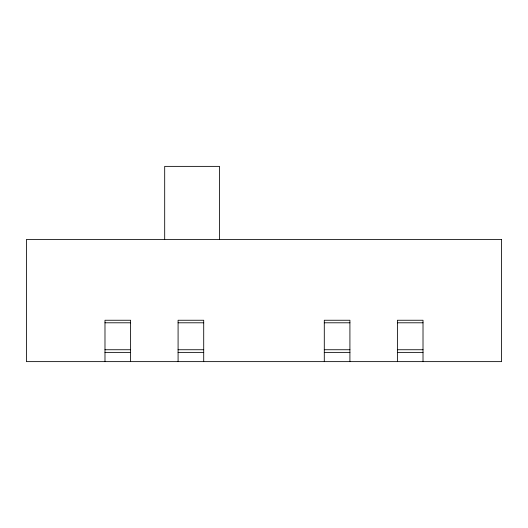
<?xml version="1.0" encoding="UTF-8"?>
<svg xmlns="http://www.w3.org/2000/svg" width="528" height="528" viewBox="0 0 528 528"><rect width="100%" height="100%" fill="white"/><g stroke="black" fill="none" stroke-linecap="round" stroke-linejoin="round"><path stroke-width="0.79" d="M104.986 322.793L130.607 322.793M178.088 322.793L203.709 322.793M324.291 322.793L349.912 322.793M397.393 322.793L423.014 322.793M104.986 349.741L130.607 349.741M178.088 349.741L203.709 349.741M324.291 349.741L349.912 349.741M397.393 349.741L423.014 349.741M104.986 352.381L130.607 352.381M178.088 352.381L203.709 352.381M324.291 352.381L349.912 352.381M397.393 352.381L423.014 352.381M423.014 361.627L423.014 320.252L397.393 320.252L397.393 361.627M349.912 361.627L349.912 320.252L324.291 320.252L324.291 361.627M219.516 239.474L219.516 166.373L164.69 166.373L164.69 239.474M203.709 361.627L203.709 320.252L178.088 320.252L178.088 361.627M130.607 361.627L130.607 320.252L104.986 320.252L104.986 361.627M501.6 239.474L26.4 239.474L26.4 361.627L501.6 361.627L501.6 239.474"/></g></svg>
